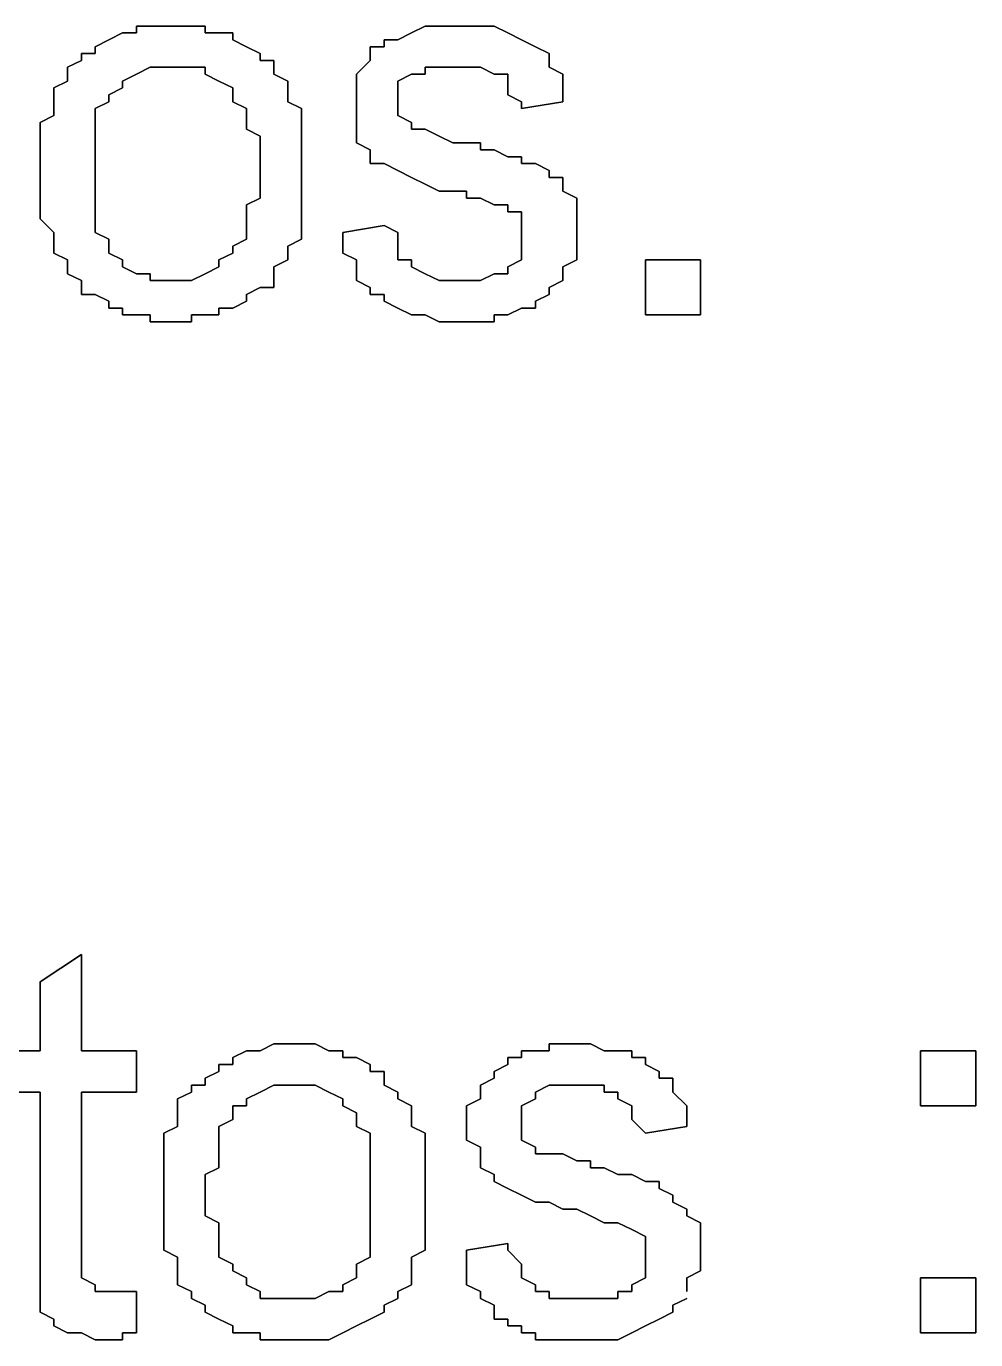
# Model space of a CAD drawing. Header units: metres. Extents: x 2.9 to 42.8, y 1.7 to 28.7.
# Drawn here: x 37.8636 to 38.1071, y 20.9338 to 21.2707 of the extents above; entities that cross this region are included whole.
import ezdxf

# ---------------------------------------------------------------- set-up
doc = ezdxf.new("R2010")
doc.units = ezdxf.units.M
doc.layers.add('GRIS', color=8, linetype='Continuous')

msp = doc.modelspace()

# ---------------------------------------------------------------- linework, layer by layer
at = {"layer": 'GRIS', "lineweight": -3}
for points in [[(37.8883, 21.269), (37.8848, 21.2672), (37.8883, 21.269)], [(37.8919, 21.269), (37.8883, 21.269), (37.8919, 21.269)], [(37.8954, 21.2707), (37.8919, 21.2707), (37.8954, 21.2707)], [(37.8919, 21.2707), (37.8919, 21.269), (37.8919, 21.2707)], [(37.8989, 21.2707), (37.8954, 21.2707), (37.8989, 21.2707)], [(37.9024, 21.2707), (37.8989, 21.2707), (37.9024, 21.2707)], [(37.906, 21.2707), (37.9024, 21.2707), (37.906, 21.2707)], [(37.9095, 21.2707), (37.906, 21.2707), (37.9095, 21.2707)], [(37.9095, 21.269), (37.9095, 21.2707), (37.9095, 21.269)], [(37.913, 21.269), (37.9095, 21.269), (37.913, 21.269)], [(37.9166, 21.269), (37.913, 21.269), (37.9166, 21.269)], [(37.9166, 21.2672), (37.9166, 21.269), (37.9166, 21.2672)], [(37.9624, 21.269), (37.9589, 21.2672), (37.9624, 21.269)], [(37.9659, 21.2707), (37.9624, 21.269), (37.9659, 21.2707)], [(37.9695, 21.2707), (37.9659, 21.2707), (37.9695, 21.2707)], [(37.973, 21.2707), (37.9695, 21.2707), (37.973, 21.2707)], [(37.9765, 21.2707), (37.973, 21.2707), (37.9765, 21.2707)], [(37.9801, 21.2707), (37.9765, 21.2707), (37.9801, 21.2707)], [(37.9836, 21.2707), (37.9801, 21.2707), (37.9836, 21.2707)], [(37.9871, 21.269), (37.9836, 21.2707), (37.9871, 21.269)], [(37.9906, 21.2672), (37.9871, 21.269), (37.9906, 21.2672)], [(37.8848, 21.2672), (37.8813, 21.2654), (37.8848, 21.2672)], [(37.8813, 21.2654), (37.8813, 21.2637), (37.8813, 21.2654)], [(37.9201, 21.2654), (37.9166, 21.2672), (37.9201, 21.2654)], [(37.9236, 21.2637), (37.9201, 21.2654), (37.9236, 21.2637)], [(37.9554, 21.2654), (37.9518, 21.2654), (37.9554, 21.2654)], [(37.9518, 21.2654), (37.9518, 21.2637), (37.9518, 21.2654)], [(37.9589, 21.2672), (37.9554, 21.2672), (37.9589, 21.2672)], [(37.9554, 21.2672), (37.9554, 21.2654), (37.9554, 21.2672)], [(37.9942, 21.2654), (37.9906, 21.2672), (37.9942, 21.2654)], [(37.9977, 21.2637), (37.9942, 21.2654), (37.9977, 21.2637)], [(37.8778, 21.2619), (37.8742, 21.2602), (37.8778, 21.2619)], [(37.8813, 21.2637), (37.8778, 21.2637), (37.8813, 21.2637)], [(37.8778, 21.2637), (37.8778, 21.2619), (37.8778, 21.2637)], [(37.9236, 21.2619), (37.9236, 21.2637), (37.9236, 21.2619)], [(37.9271, 21.2619), (37.9236, 21.2619), (37.9271, 21.2619)], [(37.9271, 21.2602), (37.9271, 21.2619), (37.9271, 21.2602)], [(37.9518, 21.2619), (37.9483, 21.2584), (37.9518, 21.2619)], [(37.9518, 21.2637), (37.9518, 21.2619), (37.9518, 21.2637)], [(37.9977, 21.2619), (37.9977, 21.2637), (37.9977, 21.2619)], [(37.9977, 21.2602), (37.9977, 21.2619), (37.9977, 21.2602)], [(37.8742, 21.2602), (37.8742, 21.2584), (37.8742, 21.2602)], [(37.8742, 21.2584), (37.8742, 21.2566), (37.8742, 21.2584)], [(37.8883, 21.2566), (37.8919, 21.2584), (37.8883, 21.2566)], [(37.8919, 21.2584), (37.8954, 21.2602), (37.8919, 21.2584)], [(37.8954, 21.2602), (37.8989, 21.2602), (37.8954, 21.2602)], [(37.8989, 21.2602), (37.9024, 21.2602), (37.8989, 21.2602)], [(37.9024, 21.2602), (37.906, 21.2602), (37.9024, 21.2602)], [(37.906, 21.2602), (37.9095, 21.2602), (37.906, 21.2602)], [(37.9095, 21.2602), (37.9095, 21.2584), (37.9095, 21.2602)], [(37.9095, 21.2584), (37.913, 21.2566), (37.9095, 21.2584)], [(37.9271, 21.2584), (37.9271, 21.2602), (37.9271, 21.2584)], [(37.9307, 21.2566), (37.9271, 21.2584), (37.9307, 21.2566)], [(37.9483, 21.2584), (37.9483, 21.2566), (37.9483, 21.2584)], [(37.9589, 21.2566), (37.9624, 21.2584), (37.9589, 21.2566)], [(37.9624, 21.2584), (37.9659, 21.2584), (37.9624, 21.2584)], [(37.9659, 21.2584), (37.9659, 21.2602), (37.9659, 21.2584)], [(37.9659, 21.2602), (37.9695, 21.2602), (37.9659, 21.2602)], [(37.9695, 21.2602), (37.973, 21.2602), (37.9695, 21.2602)], [(37.973, 21.2602), (37.9765, 21.2602), (37.973, 21.2602)], [(37.9765, 21.2602), (37.9801, 21.2602), (37.9765, 21.2602)], [(37.9801, 21.2602), (37.9836, 21.2584), (37.9801, 21.2602)], [(37.9836, 21.2584), (37.9871, 21.2584), (37.9836, 21.2584)], [(37.9871, 21.2584), (37.9871, 21.2566), (37.9871, 21.2584)], [(38.0012, 21.2584), (37.9977, 21.2602), (38.0012, 21.2584)], [(38.0012, 21.2566), (38.0012, 21.2584), (38.0012, 21.2566)], [(37.8742, 21.2566), (37.8707, 21.2549), (37.8742, 21.2566)], [(37.8883, 21.2549), (37.8883, 21.2566), (37.8883, 21.2549)], [(37.913, 21.2566), (37.9166, 21.2549), (37.913, 21.2566)], [(37.9307, 21.2549), (37.9307, 21.2566), (37.9307, 21.2549)], [(37.9483, 21.2566), (37.9483, 21.2549), (37.9483, 21.2566)], [(37.9589, 21.2549), (37.9589, 21.2566), (37.9589, 21.2549)], [(37.9871, 21.2566), (37.9871, 21.2549), (37.9871, 21.2566)], [(38.0012, 21.2531), (38.0012, 21.2566), (38.0012, 21.2531)], [(37.8707, 21.2549), (37.8707, 21.2531), (37.8707, 21.2549)], [(37.8707, 21.2531), (37.8707, 21.2513), (37.8707, 21.2531)], [(37.8848, 21.2531), (37.8883, 21.2549), (37.8848, 21.2531)], [(37.8848, 21.2513), (37.8848, 21.2531), (37.8848, 21.2513)], [(37.9166, 21.2549), (37.9166, 21.2531), (37.9166, 21.2549)], [(37.9166, 21.2531), (37.9166, 21.2513), (37.9166, 21.2531)], [(37.9307, 21.2513), (37.9307, 21.2549), (37.9307, 21.2513)], [(37.9483, 21.2549), (37.9483, 21.2531), (37.9483, 21.2549)], [(37.9483, 21.2531), (37.9483, 21.2496), (37.9483, 21.2531)], [(37.9589, 21.2531), (37.9589, 21.2549), (37.9589, 21.2531)], [(37.9589, 21.2513), (37.9589, 21.2531), (37.9589, 21.2513)], [(37.9871, 21.2549), (37.9871, 21.2531), (37.9871, 21.2549)], [(37.9871, 21.2531), (37.9906, 21.2513), (37.9871, 21.2531)], [(38.0012, 21.2513), (38.0012, 21.2531), (38.0012, 21.2513)], [(37.8707, 21.2513), (37.8707, 21.2478), (37.8707, 21.2513)], [(37.8813, 21.2496), (37.8848, 21.2513), (37.8813, 21.2496)], [(37.8813, 21.246), (37.8813, 21.2496), (37.8813, 21.246)], [(37.9166, 21.2513), (37.9201, 21.2496), (37.9166, 21.2513)], [(37.9201, 21.2496), (37.9201, 21.2478), (37.9201, 21.2496)], [(37.9342, 21.2496), (37.9307, 21.2513), (37.9342, 21.2496)], [(37.9342, 21.2478), (37.9342, 21.2496), (37.9342, 21.2478)], [(37.9483, 21.2496), (37.9483, 21.2478), (37.9483, 21.2496)], [(37.9589, 21.2496), (37.9589, 21.2513), (37.9589, 21.2496)], [(37.9589, 21.2478), (37.9589, 21.2496), (37.9589, 21.2478)], [(37.9906, 21.2513), (37.9906, 21.2496), (37.9906, 21.2513)], [(37.9906, 21.2496), (38.0012, 21.2513), (37.9906, 21.2496)], [(37.8707, 21.2478), (37.8672, 21.246), (37.8707, 21.2478)], [(37.8672, 21.246), (37.8672, 21.2443), (37.8672, 21.246)], [(37.8813, 21.2443), (37.8813, 21.246), (37.8813, 21.2443)], [(37.9201, 21.2478), (37.9201, 21.246), (37.9201, 21.2478)], [(37.9201, 21.246), (37.9201, 21.2443), (37.9201, 21.246)], [(37.9342, 21.246), (37.9342, 21.2478), (37.9342, 21.246)], [(37.9342, 21.2425), (37.9342, 21.246), (37.9342, 21.2425)], [(37.9483, 21.2478), (37.9483, 21.2443), (37.9483, 21.2478)], [(37.9624, 21.246), (37.9589, 21.2478), (37.9624, 21.246)], [(37.9624, 21.2443), (37.9624, 21.246), (37.9624, 21.2443)], [(37.8672, 21.2443), (37.8672, 21.2408), (37.8672, 21.2443)], [(37.8813, 21.2425), (37.8813, 21.2443), (37.8813, 21.2425)], [(37.8813, 21.239), (37.8813, 21.2425), (37.8813, 21.239)], [(37.9201, 21.2443), (37.9236, 21.2425), (37.9201, 21.2443)], [(37.9236, 21.2425), (37.9236, 21.239), (37.9236, 21.2425)], [(37.9342, 21.2408), (37.9342, 21.2425), (37.9342, 21.2408)], [(37.9483, 21.2443), (37.9483, 21.2425), (37.9483, 21.2443)], [(37.9483, 21.2425), (37.9483, 21.2408), (37.9483, 21.2425)], [(37.9659, 21.2443), (37.9624, 21.2443), (37.9659, 21.2443)], [(37.9695, 21.2425), (37.9659, 21.2443), (37.9695, 21.2425)], [(37.973, 21.2408), (37.9695, 21.2425), (37.973, 21.2408)], [(37.8672, 21.2408), (37.8672, 21.239), (37.8672, 21.2408)], [(37.8672, 21.239), (37.8672, 21.2355), (37.8672, 21.239)], [(37.8813, 21.2372), (37.8813, 21.239), (37.8813, 21.2372)], [(37.9236, 21.239), (37.9236, 21.2372), (37.9236, 21.239)], [(37.9342, 21.2372), (37.9342, 21.2408), (37.9342, 21.2372)], [(37.9483, 21.2408), (37.9518, 21.239), (37.9483, 21.2408)], [(37.9518, 21.239), (37.9518, 21.2372), (37.9518, 21.239)], [(37.9765, 21.2408), (37.973, 21.2408), (37.9765, 21.2408)], [(37.9801, 21.2408), (37.9765, 21.2408), (37.9801, 21.2408)], [(37.9801, 21.239), (37.9801, 21.2408), (37.9801, 21.239)], [(37.9836, 21.239), (37.9801, 21.239), (37.9836, 21.239)], [(37.9871, 21.2372), (37.9836, 21.239), (37.9871, 21.2372)], [(37.8672, 21.2355), (37.8672, 21.2337), (37.8672, 21.2355)], [(37.8813, 21.2337), (37.8813, 21.2372), (37.8813, 21.2337)], [(37.9236, 21.2372), (37.9236, 21.2337), (37.9236, 21.2372)], [(37.9342, 21.2355), (37.9342, 21.2372), (37.9342, 21.2355)], [(37.9342, 21.2337), (37.9342, 21.2355), (37.9342, 21.2337)], [(37.9518, 21.2372), (37.9518, 21.2355), (37.9518, 21.2372)], [(37.9518, 21.2355), (37.9554, 21.2355), (37.9518, 21.2355)], [(37.9554, 21.2355), (37.9589, 21.2337), (37.9554, 21.2355)], [(37.9906, 21.2372), (37.9871, 21.2372), (37.9906, 21.2372)], [(37.9906, 21.2355), (37.9906, 21.2372), (37.9906, 21.2355)], [(37.9942, 21.2355), (37.9906, 21.2355), (37.9942, 21.2355)], [(37.9977, 21.2337), (37.9942, 21.2355), (37.9977, 21.2337)], [(37.8672, 21.2337), (37.8672, 21.2302), (37.8672, 21.2337)], [(37.8813, 21.2302), (37.8813, 21.2337), (37.8813, 21.2302)], [(37.9236, 21.2337), (37.9236, 21.2319), (37.9236, 21.2337)], [(37.9236, 21.2319), (37.9236, 21.2284), (37.9236, 21.2319)], [(37.9342, 21.2319), (37.9342, 21.2337), (37.9342, 21.2319)], [(37.9342, 21.2284), (37.9342, 21.2319), (37.9342, 21.2284)], [(37.9589, 21.2337), (37.9624, 21.2319), (37.9589, 21.2337)], [(37.9624, 21.2319), (37.9659, 21.2302), (37.9624, 21.2319)], [(37.9977, 21.2319), (37.9977, 21.2337), (37.9977, 21.2319)], [(38.0012, 21.2319), (37.9977, 21.2319), (38.0012, 21.2319)], [(38.0012, 21.2302), (38.0012, 21.2319), (38.0012, 21.2302)], [(37.8672, 21.2302), (37.8672, 21.2284), (37.8672, 21.2302)], [(37.8672, 21.2284), (37.8672, 21.2249), (37.8672, 21.2284)], [(37.8813, 21.2266), (37.8813, 21.2302), (37.8813, 21.2266)], [(37.9236, 21.2284), (37.9236, 21.2266), (37.9236, 21.2284)], [(37.9342, 21.2266), (37.9342, 21.2284), (37.9342, 21.2266)], [(37.9659, 21.2302), (37.9695, 21.2284), (37.9659, 21.2302)], [(37.9695, 21.2284), (37.973, 21.2284), (37.9695, 21.2284)], [(37.973, 21.2284), (37.9765, 21.2284), (37.973, 21.2284)], [(37.9765, 21.2284), (37.9765, 21.2266), (37.9765, 21.2284)], [(38.0012, 21.2284), (38.0012, 21.2302), (38.0012, 21.2284)], [(38.0048, 21.2266), (38.0012, 21.2284), (38.0048, 21.2266)], [(37.8672, 21.2249), (37.8672, 21.2231), (37.8672, 21.2249)], [(37.8813, 21.2249), (37.8813, 21.2266), (37.8813, 21.2249)], [(37.8813, 21.2231), (37.8813, 21.2249), (37.8813, 21.2231)], [(37.9236, 21.2266), (37.9201, 21.2249), (37.9236, 21.2266)], [(37.9201, 21.2249), (37.9201, 21.2213), (37.9201, 21.2249)], [(37.9342, 21.2231), (37.9342, 21.2266), (37.9342, 21.2231)], [(37.9765, 21.2266), (37.9801, 21.2266), (37.9765, 21.2266)], [(37.9801, 21.2266), (37.9836, 21.2249), (37.9801, 21.2266)], [(37.9836, 21.2249), (37.9871, 21.2249), (37.9836, 21.2249)], [(37.9871, 21.2249), (37.9871, 21.2231), (37.9871, 21.2249)], [(38.0048, 21.2249), (38.0048, 21.2266), (38.0048, 21.2249)], [(38.0048, 21.2231), (38.0048, 21.2249), (38.0048, 21.2231)], [(37.8672, 21.2231), (37.8672, 21.2213), (37.8672, 21.2231)], [(37.8813, 21.2196), (37.8813, 21.2231), (37.8813, 21.2196)], [(37.9342, 21.2213), (37.9342, 21.2231), (37.9342, 21.2213)], [(37.9871, 21.2231), (37.9906, 21.2231), (37.9871, 21.2231)], [(37.9906, 21.2231), (37.9906, 21.2213), (37.9906, 21.2231)], [(38.0048, 21.2196), (38.0048, 21.2231), (38.0048, 21.2196)], [(37.8672, 21.2213), (37.8707, 21.2178), (37.8672, 21.2213)], [(37.8813, 21.2178), (37.8813, 21.2196), (37.8813, 21.2178)], [(37.9201, 21.2213), (37.9201, 21.2196), (37.9201, 21.2213)], [(37.9201, 21.2196), (37.9201, 21.2178), (37.9201, 21.2196)], [(37.9342, 21.2196), (37.9342, 21.2213), (37.9342, 21.2196)], [(37.9342, 21.2161), (37.9342, 21.2196), (37.9342, 21.2161)], [(37.9554, 21.2196), (37.9448, 21.2178), (37.9554, 21.2196)], [(37.9589, 21.2178), (37.9554, 21.2196), (37.9589, 21.2178)], [(37.9906, 21.2213), (37.9906, 21.2196), (37.9906, 21.2213)], [(37.9906, 21.2196), (37.9906, 21.2161), (37.9906, 21.2196)], [(38.0048, 21.2178), (38.0048, 21.2196), (38.0048, 21.2178)], [(37.8707, 21.2178), (37.8707, 21.2161), (37.8707, 21.2178)], [(37.8707, 21.2161), (37.8707, 21.2143), (37.8707, 21.2161)], [(37.8848, 21.2161), (37.8813, 21.2178), (37.8848, 21.2161)], [(37.8848, 21.2143), (37.8848, 21.2161), (37.8848, 21.2143)], [(37.9201, 21.2161), (37.9166, 21.2143), (37.9201, 21.2161)], [(37.9201, 21.2178), (37.9201, 21.2161), (37.9201, 21.2178)], [(37.9307, 21.2143), (37.9342, 21.2161), (37.9307, 21.2143)], [(37.9448, 21.2178), (37.9448, 21.2143), (37.9448, 21.2178)], [(37.9589, 21.2161), (37.9589, 21.2178), (37.9589, 21.2161)], [(37.9589, 21.2143), (37.9589, 21.2161), (37.9589, 21.2143)], [(37.9906, 21.2161), (37.9906, 21.2143), (37.9906, 21.2161)], [(38.0048, 21.2161), (38.0048, 21.2178), (38.0048, 21.2161)], [(38.0048, 21.2143), (38.0048, 21.2161), (38.0048, 21.2143)], [(37.8707, 21.2143), (37.8707, 21.2125), (37.8707, 21.2143)], [(37.8707, 21.2125), (37.8742, 21.2108), (37.8707, 21.2125)], [(37.8848, 21.2125), (37.8848, 21.2143), (37.8848, 21.2125)], [(37.8883, 21.2108), (37.8848, 21.2125), (37.8883, 21.2108)], [(37.9166, 21.2125), (37.913, 21.2108), (37.9166, 21.2125)], [(37.9166, 21.2143), (37.9166, 21.2125), (37.9166, 21.2143)], [(37.9307, 21.2125), (37.9307, 21.2143), (37.9307, 21.2125)], [(37.9307, 21.2108), (37.9307, 21.2125), (37.9307, 21.2108)], [(37.9448, 21.2143), (37.9448, 21.2125), (37.9448, 21.2143)], [(37.9448, 21.2125), (37.9483, 21.2108), (37.9448, 21.2125)], [(37.9589, 21.2108), (37.9589, 21.2143), (37.9589, 21.2108)], [(37.9906, 21.2143), (37.9906, 21.2125), (37.9906, 21.2143)], [(37.9906, 21.2125), (37.9906, 21.2108), (37.9906, 21.2125)], [(38.0048, 21.2108), (38.0048, 21.2143), (38.0048, 21.2108)], [(37.8742, 21.2108), (37.8742, 21.209), (37.8742, 21.2108)], [(37.8742, 21.209), (37.8742, 21.2072), (37.8742, 21.209)], [(37.8883, 21.209), (37.8883, 21.2108), (37.8883, 21.209)], [(37.8919, 21.2072), (37.8883, 21.209), (37.8919, 21.2072)], [(37.913, 21.209), (37.9095, 21.2072), (37.913, 21.209)], [(37.913, 21.2108), (37.913, 21.209), (37.913, 21.2108)], [(37.9271, 21.209), (37.9307, 21.2108), (37.9271, 21.209)], [(37.9271, 21.2055), (37.9271, 21.209), (37.9271, 21.2055)], [(37.9483, 21.2108), (37.9483, 21.2072), (37.9483, 21.2108)], [(37.9624, 21.2108), (37.9589, 21.2108), (37.9624, 21.2108)], [(37.9624, 21.209), (37.9624, 21.2108), (37.9624, 21.209)], [(37.9659, 21.2072), (37.9624, 21.209), (37.9659, 21.2072)], [(37.9906, 21.2108), (37.9871, 21.209), (37.9906, 21.2108)], [(37.9871, 21.209), (37.9871, 21.2072), (37.9871, 21.209)], [(38.0012, 21.209), (38.0048, 21.2108), (38.0012, 21.209)], [(38.0012, 21.2072), (38.0012, 21.209), (38.0012, 21.2072)], [(38.0365, 21.2108), (38.0224, 21.2108), (38.0365, 21.2108)], [(38.0224, 21.2108), (38.0224, 21.1967), (38.0224, 21.2108)], [(38.0365, 21.1967), (38.0365, 21.2108), (38.0365, 21.1967)], [(37.8742, 21.2072), (37.8778, 21.2055), (37.8742, 21.2072)], [(37.8778, 21.2055), (37.8778, 21.2037), (37.8778, 21.2055)], [(37.8954, 21.2072), (37.8919, 21.2072), (37.8954, 21.2072)], [(37.8954, 21.2055), (37.8954, 21.2072), (37.8954, 21.2055)], [(37.8989, 21.2055), (37.8954, 21.2055), (37.8989, 21.2055)], [(37.9024, 21.2055), (37.8989, 21.2055), (37.9024, 21.2055)], [(37.906, 21.2055), (37.9024, 21.2055), (37.906, 21.2055)], [(37.9095, 21.2072), (37.906, 21.2055), (37.9095, 21.2072)], [(37.9271, 21.2037), (37.9271, 21.2055), (37.9271, 21.2037)], [(37.9483, 21.2072), (37.9483, 21.2055), (37.9483, 21.2072)], [(37.9483, 21.2055), (37.9518, 21.2037), (37.9483, 21.2055)], [(37.9695, 21.2055), (37.9659, 21.2072), (37.9695, 21.2055)], [(37.973, 21.2055), (37.9695, 21.2055), (37.973, 21.2055)], [(37.9765, 21.2055), (37.973, 21.2055), (37.9765, 21.2055)], [(37.9801, 21.2055), (37.9765, 21.2055), (37.9801, 21.2055)], [(37.9836, 21.2072), (37.9801, 21.2055), (37.9836, 21.2072)], [(37.9871, 21.2072), (37.9836, 21.2072), (37.9871, 21.2072)], [(37.9977, 21.2037), (38.0012, 21.2055), (37.9977, 21.2037)], [(38.0012, 21.2055), (38.0012, 21.2072), (38.0012, 21.2055)], [(37.8778, 21.2037), (37.8778, 21.2019), (37.8778, 21.2037)], [(37.8778, 21.2019), (37.8813, 21.2019), (37.8778, 21.2019)], [(37.8813, 21.2019), (37.8848, 21.2002), (37.8813, 21.2019)], [(37.9201, 21.2019), (37.9236, 21.2037), (37.9201, 21.2019)], [(37.9201, 21.2002), (37.9201, 21.2019), (37.9201, 21.2002)], [(37.9236, 21.2037), (37.9271, 21.2037), (37.9236, 21.2037)], [(37.9518, 21.2037), (37.9518, 21.2019), (37.9518, 21.2037)], [(37.9518, 21.2019), (37.9554, 21.2019), (37.9518, 21.2019)], [(37.9554, 21.2019), (37.9554, 21.2002), (37.9554, 21.2019)], [(37.9942, 21.2002), (37.9977, 21.2019), (37.9942, 21.2002)], [(37.9977, 21.2019), (37.9977, 21.2037), (37.9977, 21.2019)], [(37.8848, 21.2002), (37.8848, 21.1984), (37.8848, 21.2002)], [(37.8848, 21.1984), (37.8883, 21.1984), (37.8848, 21.1984)], [(37.8883, 21.1984), (37.8883, 21.1967), (37.8883, 21.1984)], [(37.913, 21.1967), (37.913, 21.1984), (37.913, 21.1967)], [(37.913, 21.1984), (37.9166, 21.1984), (37.913, 21.1984)], [(37.9166, 21.1984), (37.9201, 21.2002), (37.9166, 21.1984)], [(37.9554, 21.2002), (37.9589, 21.1984), (37.9554, 21.2002)], [(37.9589, 21.1984), (37.9624, 21.1967), (37.9589, 21.1984)], [(37.9871, 21.1967), (37.9906, 21.1984), (37.9871, 21.1967)], [(37.9906, 21.1984), (37.9942, 21.1984), (37.9906, 21.1984)], [(37.9942, 21.1984), (37.9942, 21.2002), (37.9942, 21.1984)], [(37.8883, 21.1967), (37.8919, 21.1967), (37.8883, 21.1967)], [(37.8919, 21.1967), (37.8954, 21.1967), (37.8919, 21.1967)], [(37.8954, 21.1967), (37.8954, 21.1949), (37.8954, 21.1967)], [(37.8954, 21.1949), (37.8989, 21.1949), (37.8954, 21.1949)], [(37.8989, 21.1949), (37.9024, 21.1949), (37.8989, 21.1949)], [(37.9024, 21.1949), (37.906, 21.1949), (37.9024, 21.1949)], [(37.906, 21.1949), (37.906, 21.1967), (37.906, 21.1949)], [(37.906, 21.1967), (37.9095, 21.1967), (37.906, 21.1967)], [(37.9095, 21.1967), (37.913, 21.1967), (37.9095, 21.1967)], [(37.9624, 21.1967), (37.9659, 21.1967), (37.9624, 21.1967)], [(37.9659, 21.1967), (37.9695, 21.1949), (37.9659, 21.1967)], [(37.9695, 21.1949), (37.973, 21.1949), (37.9695, 21.1949)], [(37.973, 21.1949), (37.9765, 21.1949), (37.973, 21.1949)], [(37.9765, 21.1949), (37.9801, 21.1949), (37.9765, 21.1949)], [(37.9801, 21.1949), (37.9836, 21.1949), (37.9801, 21.1949)], [(37.9836, 21.1949), (37.9836, 21.1967), (37.9836, 21.1949)], [(37.9836, 21.1967), (37.9871, 21.1967), (37.9836, 21.1967)], [(38.0224, 21.1967), (38.0365, 21.1967), (38.0224, 21.1967)], [(37.8778, 21.0326), (37.8672, 21.0256), (37.8778, 21.0326)], [(37.8778, 21.0079), (37.8778, 21.0326), (37.8778, 21.0079)], [(37.8672, 21.0256), (37.8672, 21.0079), (37.8672, 21.0256)], [(37.9271, 21.0097), (37.9236, 21.0079), (37.9271, 21.0097)], [(37.9307, 21.0097), (37.9271, 21.0097), (37.9307, 21.0097)], [(37.9342, 21.0097), (37.9307, 21.0097), (37.9342, 21.0097)], [(37.9377, 21.0097), (37.9342, 21.0097), (37.9377, 21.0097)], [(37.9412, 21.0079), (37.9377, 21.0097), (37.9412, 21.0079)], [(38.0012, 21.0097), (37.9977, 21.0097), (38.0012, 21.0097)], [(37.9977, 21.0097), (37.9977, 21.0079), (37.9977, 21.0097)], [(38.0048, 21.0097), (38.0012, 21.0097), (38.0048, 21.0097)], [(38.0083, 21.0097), (38.0048, 21.0097), (38.0083, 21.0097)], [(38.0118, 21.0079), (38.0083, 21.0097), (38.0118, 21.0079)], [(37.8672, 21.0079), (37.8566, 21.0079), (37.8672, 21.0079)], [(37.8919, 21.0079), (37.8778, 21.0079), (37.8919, 21.0079)], [(37.8919, 20.9973), (37.8919, 21.0079), (37.8919, 20.9973)], [(37.9201, 21.0079), (37.9166, 21.0062), (37.9201, 21.0079)], [(37.9166, 21.0062), (37.9166, 21.0044), (37.9166, 21.0062)], [(37.9236, 21.0079), (37.9201, 21.0079), (37.9236, 21.0079)], [(37.9448, 21.0079), (37.9412, 21.0079), (37.9448, 21.0079)], [(37.9448, 21.0062), (37.9448, 21.0079), (37.9448, 21.0062)], [(37.9483, 21.0062), (37.9448, 21.0062), (37.9483, 21.0062)], [(37.9518, 21.0044), (37.9483, 21.0062), (37.9518, 21.0044)], [(37.9906, 21.0062), (37.9871, 21.0062), (37.9906, 21.0062)], [(37.9871, 21.0062), (37.9871, 21.0044), (37.9871, 21.0062)], [(37.9942, 21.0079), (37.9906, 21.0079), (37.9942, 21.0079)], [(37.9906, 21.0079), (37.9906, 21.0062), (37.9906, 21.0079)], [(37.9977, 21.0079), (37.9942, 21.0079), (37.9977, 21.0079)], [(38.0153, 21.0079), (38.0118, 21.0079), (38.0153, 21.0079)], [(38.0189, 21.0079), (38.0153, 21.0079), (38.0189, 21.0079)], [(38.0189, 21.0062), (38.0189, 21.0079), (38.0189, 21.0062)], [(38.0224, 21.0062), (38.0189, 21.0062), (38.0224, 21.0062)], [(38.0224, 21.0044), (38.0224, 21.0062), (38.0224, 21.0044)], [(38.1071, 21.0079), (38.0929, 21.0079), (38.1071, 21.0079)], [(38.0929, 21.0079), (38.0929, 20.9938), (38.0929, 21.0079)], [(38.1071, 20.9938), (38.1071, 21.0079), (38.1071, 20.9938)], [(37.913, 21.0026), (37.9095, 21.0009), (37.913, 21.0026)], [(37.9166, 21.0044), (37.913, 21.0044), (37.9166, 21.0044)], [(37.913, 21.0044), (37.913, 21.0026), (37.913, 21.0044)], [(37.9518, 21.0026), (37.9518, 21.0044), (37.9518, 21.0026)], [(37.9554, 21.0026), (37.9518, 21.0026), (37.9554, 21.0026)], [(37.9554, 21.0009), (37.9554, 21.0026), (37.9554, 21.0009)], [(37.9871, 21.0044), (37.9836, 21.0026), (37.9871, 21.0044)], [(37.9836, 21.0026), (37.9836, 21.0009), (37.9836, 21.0026)], [(38.0259, 21.0026), (38.0224, 21.0044), (38.0259, 21.0026)], [(38.0259, 21.0009), (38.0259, 21.0026), (38.0259, 21.0009)], [(37.9095, 20.9991), (37.906, 20.9991), (37.9095, 20.9991)], [(37.906, 20.9991), (37.906, 20.9973), (37.906, 20.9991)], [(37.9095, 21.0009), (37.9095, 20.9991), (37.9095, 21.0009)], [(37.9236, 20.9973), (37.9271, 20.9991), (37.9236, 20.9973)], [(37.9271, 20.9991), (37.9307, 20.9991), (37.9271, 20.9991)], [(37.9307, 20.9991), (37.9342, 20.9991), (37.9307, 20.9991)], [(37.9342, 20.9991), (37.9377, 20.9991), (37.9342, 20.9991)], [(37.9377, 20.9991), (37.9412, 20.9973), (37.9377, 20.9991)], [(37.9554, 20.9991), (37.9554, 21.0009), (37.9554, 20.9991)], [(37.9589, 20.9973), (37.9554, 20.9991), (37.9589, 20.9973)], [(37.9836, 21.0009), (37.9801, 20.9991), (37.9836, 21.0009)], [(37.9801, 20.9991), (37.9801, 20.9973), (37.9801, 20.9991)], [(37.9942, 20.9973), (37.9977, 20.9991), (37.9942, 20.9973)], [(37.9977, 20.9991), (38.0012, 20.9991), (37.9977, 20.9991)], [(38.0012, 20.9991), (38.0048, 20.9991), (38.0012, 20.9991)], [(38.0048, 20.9991), (38.0083, 20.9991), (38.0048, 20.9991)], [(38.0083, 20.9991), (38.0118, 20.9991), (38.0083, 20.9991)], [(38.0118, 20.9991), (38.0118, 20.9973), (38.0118, 20.9991)], [(38.0294, 21.0009), (38.0259, 21.0009), (38.0294, 21.0009)], [(38.0294, 20.9991), (38.0294, 21.0009), (38.0294, 20.9991)], [(38.0294, 20.9973), (38.0294, 20.9991), (38.0294, 20.9973)], [(37.8566, 20.9973), (37.8672, 20.9973), (37.8566, 20.9973)], [(37.8672, 20.9973), (37.8672, 20.9568), (37.8672, 20.9973)], [(37.8778, 20.955), (37.8778, 20.9973), (37.8778, 20.955)], [(37.8778, 20.9973), (37.8919, 20.9973), (37.8778, 20.9973)], [(37.906, 20.9973), (37.9024, 20.9956), (37.906, 20.9973)], [(37.9201, 20.9956), (37.9236, 20.9973), (37.9201, 20.9956)], [(37.9412, 20.9973), (37.9448, 20.9956), (37.9412, 20.9973)], [(37.9589, 20.9956), (37.9589, 20.9973), (37.9589, 20.9956)], [(37.9801, 20.9973), (37.9801, 20.9956), (37.9801, 20.9973)], [(37.9942, 20.9956), (37.9942, 20.9973), (37.9942, 20.9956)], [(38.0118, 20.9973), (38.0153, 20.9973), (38.0118, 20.9973)], [(38.0153, 20.9973), (38.0153, 20.9956), (38.0153, 20.9973)], [(38.033, 20.9938), (38.0294, 20.9973), (38.033, 20.9938)], [(37.9024, 20.9956), (37.9024, 20.9938), (37.9024, 20.9956)], [(37.9024, 20.9938), (37.9024, 20.9903), (37.9024, 20.9938)], [(37.9166, 20.992), (37.9166, 20.9938), (37.9166, 20.992)], [(37.9166, 20.9938), (37.9201, 20.9938), (37.9166, 20.9938)], [(37.9201, 20.9938), (37.9201, 20.9956), (37.9201, 20.9938)], [(37.9448, 20.9956), (37.9448, 20.9938), (37.9448, 20.9956)], [(37.9448, 20.9938), (37.9483, 20.992), (37.9448, 20.9938)], [(37.9624, 20.9938), (37.9589, 20.9956), (37.9624, 20.9938)], [(37.9624, 20.992), (37.9624, 20.9938), (37.9624, 20.992)], [(37.9801, 20.9956), (37.9765, 20.9938), (37.9801, 20.9956)], [(37.9765, 20.9938), (37.9765, 20.9903), (37.9765, 20.9938)], [(37.9906, 20.9938), (37.9942, 20.9956), (37.9906, 20.9938)], [(37.9906, 20.992), (37.9906, 20.9938), (37.9906, 20.992)], [(38.0153, 20.9956), (38.0189, 20.9938), (38.0153, 20.9956)], [(38.0189, 20.9938), (38.0189, 20.992), (38.0189, 20.9938)], [(38.033, 20.992), (38.033, 20.9938), (38.033, 20.992)], [(38.0929, 20.9938), (38.1071, 20.9938), (38.0929, 20.9938)], [(37.9024, 20.9903), (37.9024, 20.9885), (37.9024, 20.9903)], [(37.913, 20.9885), (37.9166, 20.9903), (37.913, 20.9885)], [(37.9166, 20.9903), (37.9166, 20.992), (37.9166, 20.9903)], [(37.9483, 20.992), (37.9483, 20.9903), (37.9483, 20.992)], [(37.9483, 20.9903), (37.9483, 20.9885), (37.9483, 20.9903)], [(37.9624, 20.9903), (37.9624, 20.992), (37.9624, 20.9903)], [(37.9624, 20.9885), (37.9624, 20.9903), (37.9624, 20.9885)], [(37.9765, 20.9903), (37.9765, 20.9885), (37.9765, 20.9903)], [(37.9906, 20.9903), (37.9906, 20.992), (37.9906, 20.9903)], [(37.9906, 20.9868), (37.9906, 20.9903), (37.9906, 20.9868)], [(38.0189, 20.992), (38.0189, 20.9903), (38.0189, 20.992)], [(38.0189, 20.9903), (38.0224, 20.9868), (38.0189, 20.9903)], [(38.033, 20.9885), (38.033, 20.992), (38.033, 20.9885)], [(37.9024, 20.9885), (37.8989, 20.9868), (37.9024, 20.9885)], [(37.8989, 20.9868), (37.8989, 20.985), (37.8989, 20.9868)], [(37.913, 20.9868), (37.913, 20.9885), (37.913, 20.9868)], [(37.913, 20.985), (37.913, 20.9868), (37.913, 20.985)], [(37.9483, 20.9885), (37.9518, 20.9868), (37.9483, 20.9885)], [(37.9518, 20.9868), (37.9518, 20.985), (37.9518, 20.9868)], [(37.9659, 20.9868), (37.9624, 20.9885), (37.9659, 20.9868)], [(37.9659, 20.9832), (37.9659, 20.9868), (37.9659, 20.9832)], [(37.9765, 20.9885), (37.9765, 20.985), (37.9765, 20.9885)], [(37.9906, 20.985), (37.9906, 20.9868), (37.9906, 20.985)], [(38.0224, 20.9868), (38.033, 20.9885), (38.0224, 20.9868)], [(37.8989, 20.985), (37.8989, 20.9815), (37.8989, 20.985)], [(37.913, 20.9832), (37.913, 20.985), (37.913, 20.9832)], [(37.913, 20.9797), (37.913, 20.9832), (37.913, 20.9797)], [(37.9518, 20.985), (37.9518, 20.9832), (37.9518, 20.985)], [(37.9518, 20.9832), (37.9518, 20.9797), (37.9518, 20.9832)], [(37.9659, 20.9815), (37.9659, 20.9832), (37.9659, 20.9815)], [(37.9765, 20.985), (37.9801, 20.9832), (37.9765, 20.985)], [(37.9801, 20.9832), (37.9801, 20.9815), (37.9801, 20.9832)], [(37.9942, 20.9832), (37.9906, 20.985), (37.9942, 20.9832)], [(37.9942, 20.9815), (37.9942, 20.9832), (37.9942, 20.9815)], [(37.8989, 20.9815), (37.8989, 20.9797), (37.8989, 20.9815)], [(37.8989, 20.9797), (37.8989, 20.9762), (37.8989, 20.9797)], [(37.913, 20.9779), (37.913, 20.9797), (37.913, 20.9779)], [(37.9518, 20.9797), (37.9518, 20.9779), (37.9518, 20.9797)], [(37.9659, 20.9797), (37.9659, 20.9815), (37.9659, 20.9797)], [(37.9659, 20.9762), (37.9659, 20.9797), (37.9659, 20.9762)], [(37.9801, 20.9815), (37.9801, 20.9779), (37.9801, 20.9815)], [(37.9977, 20.9815), (37.9942, 20.9815), (37.9977, 20.9815)], [(38.0012, 20.9815), (37.9977, 20.9815), (38.0012, 20.9815)], [(38.0048, 20.9797), (38.0012, 20.9815), (38.0048, 20.9797)], [(38.0083, 20.9797), (38.0048, 20.9797), (38.0083, 20.9797)], [(38.0083, 20.9779), (38.0083, 20.9797), (38.0083, 20.9779)], [(37.8989, 20.9762), (37.8989, 20.9744), (37.8989, 20.9762)], [(37.9095, 20.9762), (37.913, 20.9779), (37.9095, 20.9762)], [(37.9095, 20.9726), (37.9095, 20.9762), (37.9095, 20.9726)], [(37.9518, 20.9779), (37.9518, 20.9744), (37.9518, 20.9779)], [(37.9659, 20.9744), (37.9659, 20.9762), (37.9659, 20.9744)], [(37.9801, 20.9779), (37.9836, 20.9762), (37.9801, 20.9779)], [(37.9836, 20.9762), (37.9836, 20.9744), (37.9836, 20.9762)], [(38.0118, 20.9779), (38.0083, 20.9779), (38.0118, 20.9779)], [(38.0153, 20.9762), (38.0118, 20.9779), (38.0153, 20.9762)], [(38.0189, 20.9762), (38.0153, 20.9762), (38.0189, 20.9762)], [(38.0224, 20.9744), (38.0189, 20.9762), (38.0224, 20.9744)], [(37.8989, 20.9744), (37.8989, 20.9709), (37.8989, 20.9744)], [(37.9095, 20.9709), (37.9095, 20.9726), (37.9095, 20.9709)], [(37.9518, 20.9744), (37.9518, 20.9726), (37.9518, 20.9744)], [(37.9518, 20.9726), (37.9518, 20.9709), (37.9518, 20.9726)], [(37.9659, 20.9726), (37.9659, 20.9744), (37.9659, 20.9726)], [(37.9659, 20.9691), (37.9659, 20.9726), (37.9659, 20.9691)], [(37.9836, 20.9744), (37.9871, 20.9726), (37.9836, 20.9744)], [(37.9871, 20.9726), (37.9906, 20.9709), (37.9871, 20.9726)], [(38.0259, 20.9744), (38.0224, 20.9744), (38.0259, 20.9744)], [(38.0259, 20.9726), (38.0259, 20.9744), (38.0259, 20.9726)], [(38.0294, 20.9709), (38.0259, 20.9726), (38.0294, 20.9709)], [(37.8989, 20.9709), (37.8989, 20.9691), (37.8989, 20.9709)], [(37.8989, 20.9691), (37.8989, 20.9656), (37.8989, 20.9691)], [(37.9095, 20.9691), (37.9095, 20.9709), (37.9095, 20.9691)], [(37.9095, 20.9656), (37.9095, 20.9691), (37.9095, 20.9656)], [(37.9518, 20.9709), (37.9518, 20.9673), (37.9518, 20.9709)], [(37.9659, 20.9673), (37.9659, 20.9691), (37.9659, 20.9673)], [(37.9906, 20.9709), (37.9942, 20.9691), (37.9906, 20.9709)], [(37.9942, 20.9691), (37.9977, 20.9691), (37.9942, 20.9691)], [(37.9977, 20.9691), (38.0012, 20.9673), (37.9977, 20.9691)], [(38.0294, 20.9691), (38.0294, 20.9709), (38.0294, 20.9691)], [(38.033, 20.9673), (38.0294, 20.9691), (38.033, 20.9673)], [(37.8989, 20.9656), (37.8989, 20.9638), (37.8989, 20.9656)], [(37.913, 20.9638), (37.9095, 20.9656), (37.913, 20.9638)], [(37.9518, 20.9673), (37.9518, 20.9656), (37.9518, 20.9673)], [(37.9518, 20.9656), (37.9518, 20.9621), (37.9518, 20.9656)], [(37.9659, 20.9638), (37.9659, 20.9673), (37.9659, 20.9638)], [(38.0012, 20.9673), (38.0048, 20.9673), (38.0012, 20.9673)], [(38.0048, 20.9673), (38.0083, 20.9656), (38.0048, 20.9673)], [(38.0083, 20.9656), (38.0118, 20.9638), (38.0083, 20.9656)], [(38.033, 20.9656), (38.033, 20.9673), (38.033, 20.9656)], [(38.0365, 20.9638), (38.033, 20.9656), (38.0365, 20.9638)], [(37.8989, 20.9638), (37.8989, 20.9621), (37.8989, 20.9638)], [(37.8989, 20.9621), (37.8989, 20.9585), (37.8989, 20.9621)], [(37.913, 20.9603), (37.913, 20.9638), (37.913, 20.9603)], [(37.9518, 20.9621), (37.9518, 20.9603), (37.9518, 20.9621)], [(37.9659, 20.9621), (37.9659, 20.9638), (37.9659, 20.9621)], [(37.9659, 20.9585), (37.9659, 20.9621), (37.9659, 20.9585)], [(38.0118, 20.9638), (38.0153, 20.9638), (38.0118, 20.9638)], [(38.0153, 20.9638), (38.0189, 20.9621), (38.0153, 20.9638)], [(38.0189, 20.9621), (38.0224, 20.9603), (38.0189, 20.9621)], [(38.0365, 20.9603), (38.0365, 20.9638), (38.0365, 20.9603)], [(37.913, 20.9585), (37.913, 20.9603), (37.913, 20.9585)], [(37.9518, 20.9603), (37.9518, 20.9585), (37.9518, 20.9603)], [(38.0224, 20.9603), (38.0224, 20.9568), (38.0224, 20.9603)], [(38.0365, 20.9585), (38.0365, 20.9603), (38.0365, 20.9585)], [(37.8672, 20.9568), (37.8672, 20.9532), (37.8672, 20.9568)], [(37.8989, 20.9585), (37.8989, 20.9568), (37.8989, 20.9585)], [(37.8989, 20.9568), (37.9024, 20.955), (37.8989, 20.9568)], [(37.913, 20.9568), (37.913, 20.9585), (37.913, 20.9568)], [(37.913, 20.955), (37.913, 20.9568), (37.913, 20.955)], [(37.9518, 20.9585), (37.9518, 20.955), (37.9518, 20.9585)], [(37.9624, 20.955), (37.9659, 20.9568), (37.9624, 20.955)], [(37.9659, 20.9568), (37.9659, 20.9585), (37.9659, 20.9568)], [(37.9871, 20.9585), (37.9765, 20.9568), (37.9871, 20.9585)], [(37.9765, 20.9568), (37.9765, 20.955), (37.9765, 20.9568)], [(37.9871, 20.9568), (37.9871, 20.9585), (37.9871, 20.9568)], [(37.9906, 20.9532), (37.9871, 20.9568), (37.9906, 20.9532)], [(38.0224, 20.9568), (38.0224, 20.955), (38.0224, 20.9568)], [(38.0365, 20.9568), (38.0365, 20.9585), (38.0365, 20.9568)], [(38.0365, 20.955), (38.0365, 20.9568), (38.0365, 20.955)], [(37.8672, 20.9532), (37.8672, 20.9497), (37.8672, 20.9532)], [(37.8778, 20.9532), (37.8778, 20.955), (37.8778, 20.9532)], [(37.8778, 20.9497), (37.8778, 20.9532), (37.8778, 20.9497)], [(37.9024, 20.955), (37.9024, 20.9515), (37.9024, 20.955)], [(37.9166, 20.9532), (37.913, 20.955), (37.9166, 20.9532)], [(37.9166, 20.9515), (37.9166, 20.9532), (37.9166, 20.9515)], [(37.9518, 20.955), (37.9483, 20.9532), (37.9518, 20.955)], [(37.9483, 20.9532), (37.9483, 20.9515), (37.9483, 20.9532)], [(37.9624, 20.9532), (37.9624, 20.955), (37.9624, 20.9532)], [(37.9624, 20.9515), (37.9624, 20.9532), (37.9624, 20.9515)], [(37.9765, 20.955), (37.9765, 20.9532), (37.9765, 20.955)], [(37.9765, 20.9532), (37.9765, 20.9497), (37.9765, 20.9532)], [(37.9906, 20.9515), (37.9906, 20.9532), (37.9906, 20.9515)], [(38.0224, 20.955), (38.0224, 20.9532), (38.0224, 20.955)], [(38.0224, 20.9532), (38.0224, 20.9515), (38.0224, 20.9532)], [(38.0365, 20.9515), (38.0365, 20.955), (38.0365, 20.9515)], [(37.8672, 20.9497), (37.8672, 20.9479), (37.8672, 20.9497)], [(37.8813, 20.9479), (37.8778, 20.9497), (37.8813, 20.9479)], [(37.9024, 20.9515), (37.9024, 20.9497), (37.9024, 20.9515)], [(37.9024, 20.9497), (37.9024, 20.9479), (37.9024, 20.9497)], [(37.9201, 20.9497), (37.9166, 20.9515), (37.9201, 20.9497)], [(37.9201, 20.9479), (37.9201, 20.9497), (37.9201, 20.9479)], [(37.9483, 20.9497), (37.9448, 20.9479), (37.9483, 20.9497)], [(37.9483, 20.9515), (37.9483, 20.9497), (37.9483, 20.9515)], [(37.9624, 20.9497), (37.9624, 20.9515), (37.9624, 20.9497)], [(37.9624, 20.9479), (37.9624, 20.9497), (37.9624, 20.9479)], [(37.9765, 20.9497), (37.9765, 20.9479), (37.9765, 20.9497)], [(37.9906, 20.9497), (37.9906, 20.9515), (37.9906, 20.9497)], [(37.9942, 20.9479), (37.9906, 20.9497), (37.9942, 20.9479)], [(38.0224, 20.9497), (38.0189, 20.9479), (38.0224, 20.9497)], [(38.0224, 20.9515), (38.0224, 20.9497), (38.0224, 20.9515)], [(38.033, 20.9497), (38.0365, 20.9515), (38.033, 20.9497)], [(38.033, 20.9479), (38.033, 20.9497), (38.033, 20.9479)], [(38.1071, 20.9497), (38.0929, 20.9497), (38.1071, 20.9497)], [(38.0929, 20.9497), (38.0929, 20.9356), (38.0929, 20.9497)], [(38.1071, 20.9356), (38.1071, 20.9497), (38.1071, 20.9356)], [(37.8672, 20.9479), (37.8672, 20.9444), (37.8672, 20.9479)], [(37.8813, 20.9462), (37.8813, 20.9479), (37.8813, 20.9462)], [(37.8848, 20.9462), (37.8813, 20.9462), (37.8848, 20.9462)], [(37.8883, 20.9462), (37.8848, 20.9462), (37.8883, 20.9462)], [(37.8919, 20.9462), (37.8883, 20.9462), (37.8919, 20.9462)], [(37.8919, 20.9356), (37.8919, 20.9462), (37.8919, 20.9356)], [(37.9024, 20.9479), (37.906, 20.9462), (37.9024, 20.9479)], [(37.906, 20.9462), (37.906, 20.9444), (37.906, 20.9462)], [(37.9236, 20.9462), (37.9201, 20.9479), (37.9236, 20.9462)], [(37.9236, 20.9444), (37.9236, 20.9462), (37.9236, 20.9444)], [(37.9412, 20.9462), (37.9377, 20.9444), (37.9412, 20.9462)], [(37.9448, 20.9462), (37.9412, 20.9462), (37.9448, 20.9462)], [(37.9448, 20.9479), (37.9448, 20.9462), (37.9448, 20.9479)], [(37.9589, 20.9462), (37.9624, 20.9479), (37.9589, 20.9462)], [(37.9589, 20.9444), (37.9589, 20.9462), (37.9589, 20.9444)], [(37.9765, 20.9479), (37.9801, 20.9462), (37.9765, 20.9479)], [(37.9801, 20.9462), (37.9801, 20.9444), (37.9801, 20.9462)], [(37.9942, 20.9462), (37.9942, 20.9479), (37.9942, 20.9462)], [(37.9977, 20.9462), (37.9942, 20.9462), (37.9977, 20.9462)], [(37.9977, 20.9444), (37.9977, 20.9462), (37.9977, 20.9444)], [(38.0189, 20.9462), (38.0153, 20.9462), (38.0189, 20.9462)], [(38.0153, 20.9462), (38.0153, 20.9444), (38.0153, 20.9462)], [(38.0189, 20.9479), (38.0189, 20.9462), (38.0189, 20.9479)], [(38.033, 20.9462), (38.033, 20.9479), (38.033, 20.9462)], [(37.8672, 20.9444), (37.8672, 20.9427), (37.8672, 20.9444)], [(37.8672, 20.9427), (37.8672, 20.9409), (37.8672, 20.9427)], [(37.906, 20.9444), (37.9095, 20.9427), (37.906, 20.9444)], [(37.9095, 20.9427), (37.9095, 20.9409), (37.9095, 20.9427)], [(37.9271, 20.9444), (37.9236, 20.9444), (37.9271, 20.9444)], [(37.9307, 20.9444), (37.9271, 20.9444), (37.9307, 20.9444)], [(37.9342, 20.9444), (37.9307, 20.9444), (37.9342, 20.9444)], [(37.9377, 20.9444), (37.9342, 20.9444), (37.9377, 20.9444)], [(37.9554, 20.9427), (37.9589, 20.9444), (37.9554, 20.9427)], [(37.9554, 20.9409), (37.9554, 20.9427), (37.9554, 20.9409)], [(37.9801, 20.9444), (37.9836, 20.9427), (37.9801, 20.9444)], [(37.9836, 20.9427), (37.9836, 20.9409), (37.9836, 20.9427)], [(38.0012, 20.9444), (37.9977, 20.9444), (38.0012, 20.9444)], [(38.0048, 20.9444), (38.0012, 20.9444), (38.0048, 20.9444)], [(38.0083, 20.9444), (38.0048, 20.9444), (38.0083, 20.9444)], [(38.0118, 20.9444), (38.0083, 20.9444), (38.0118, 20.9444)], [(38.0153, 20.9444), (38.0118, 20.9444), (38.0153, 20.9444)], [(38.0294, 20.9427), (38.033, 20.9444), (38.0294, 20.9427)], [(38.0294, 20.9409), (38.0294, 20.9427), (38.0294, 20.9409)], [(37.8672, 20.9409), (37.8707, 20.9391), (37.8672, 20.9409)], [(37.8707, 20.9391), (37.8707, 20.9374), (37.8707, 20.9391)], [(37.9095, 20.9409), (37.913, 20.9391), (37.9095, 20.9409)], [(37.913, 20.9391), (37.9166, 20.9374), (37.913, 20.9391)], [(37.9483, 20.9374), (37.9518, 20.9391), (37.9483, 20.9374)], [(37.9518, 20.9391), (37.9554, 20.9409), (37.9518, 20.9391)], [(37.9836, 20.9409), (37.9836, 20.9391), (37.9836, 20.9409)], [(37.9836, 20.9391), (37.9871, 20.9391), (37.9836, 20.9391)], [(37.9871, 20.9391), (37.9871, 20.9374), (37.9871, 20.9391)], [(38.0224, 20.9374), (38.0259, 20.9391), (38.0224, 20.9374)], [(38.0259, 20.9391), (38.0294, 20.9409), (38.0259, 20.9391)], [(37.8707, 20.9374), (37.8742, 20.9356), (37.8707, 20.9374)], [(37.8742, 20.9356), (37.8778, 20.9356), (37.8742, 20.9356)], [(37.8778, 20.9356), (37.8813, 20.9338), (37.8778, 20.9356)], [(37.8883, 20.9338), (37.8883, 20.9356), (37.8883, 20.9338)], [(37.8883, 20.9356), (37.8919, 20.9356), (37.8883, 20.9356)], [(37.9166, 20.9374), (37.9166, 20.9356), (37.9166, 20.9374)], [(37.9166, 20.9356), (37.9201, 20.9356), (37.9166, 20.9356)], [(37.9201, 20.9356), (37.9236, 20.9356), (37.9201, 20.9356)], [(37.9236, 20.9356), (37.9236, 20.9338), (37.9236, 20.9356)], [(37.9412, 20.9338), (37.9448, 20.9356), (37.9412, 20.9338)], [(37.9448, 20.9356), (37.9483, 20.9374), (37.9448, 20.9356)], [(37.9871, 20.9374), (37.9906, 20.9374), (37.9871, 20.9374)], [(37.9906, 20.9374), (37.9906, 20.9356), (37.9906, 20.9374)], [(37.9906, 20.9356), (37.9942, 20.9356), (37.9906, 20.9356)], [(37.9942, 20.9356), (37.9942, 20.9338), (37.9942, 20.9356)], [(38.0153, 20.9338), (38.0189, 20.9356), (38.0153, 20.9338)], [(38.0189, 20.9356), (38.0224, 20.9374), (38.0189, 20.9356)], [(38.0929, 20.9356), (38.1071, 20.9356), (38.0929, 20.9356)], [(37.8813, 20.9338), (37.8848, 20.9338), (37.8813, 20.9338)], [(37.8848, 20.9338), (37.8883, 20.9338), (37.8848, 20.9338)], [(37.9236, 20.9338), (37.9271, 20.9338), (37.9236, 20.9338)], [(37.9271, 20.9338), (37.9307, 20.9338), (37.9271, 20.9338)], [(37.9307, 20.9338), (37.9342, 20.9338), (37.9307, 20.9338)], [(37.9342, 20.9338), (37.9377, 20.9338), (37.9342, 20.9338)], [(37.9377, 20.9338), (37.9412, 20.9338), (37.9377, 20.9338)], [(37.9942, 20.9338), (37.9977, 20.9338), (37.9942, 20.9338)], [(37.9977, 20.9338), (38.0012, 20.9338), (37.9977, 20.9338)], [(38.0012, 20.9338), (38.0048, 20.9338), (38.0012, 20.9338)], [(38.0048, 20.9338), (38.0083, 20.9338), (38.0048, 20.9338)], [(38.0083, 20.9338), (38.0118, 20.9338), (38.0083, 20.9338)], [(38.0118, 20.9338), (38.0153, 20.9338), (38.0118, 20.9338)]]:
    msp.add_lwpolyline(points, dxfattribs=at)

doc.saveas('drawing.dxf')
